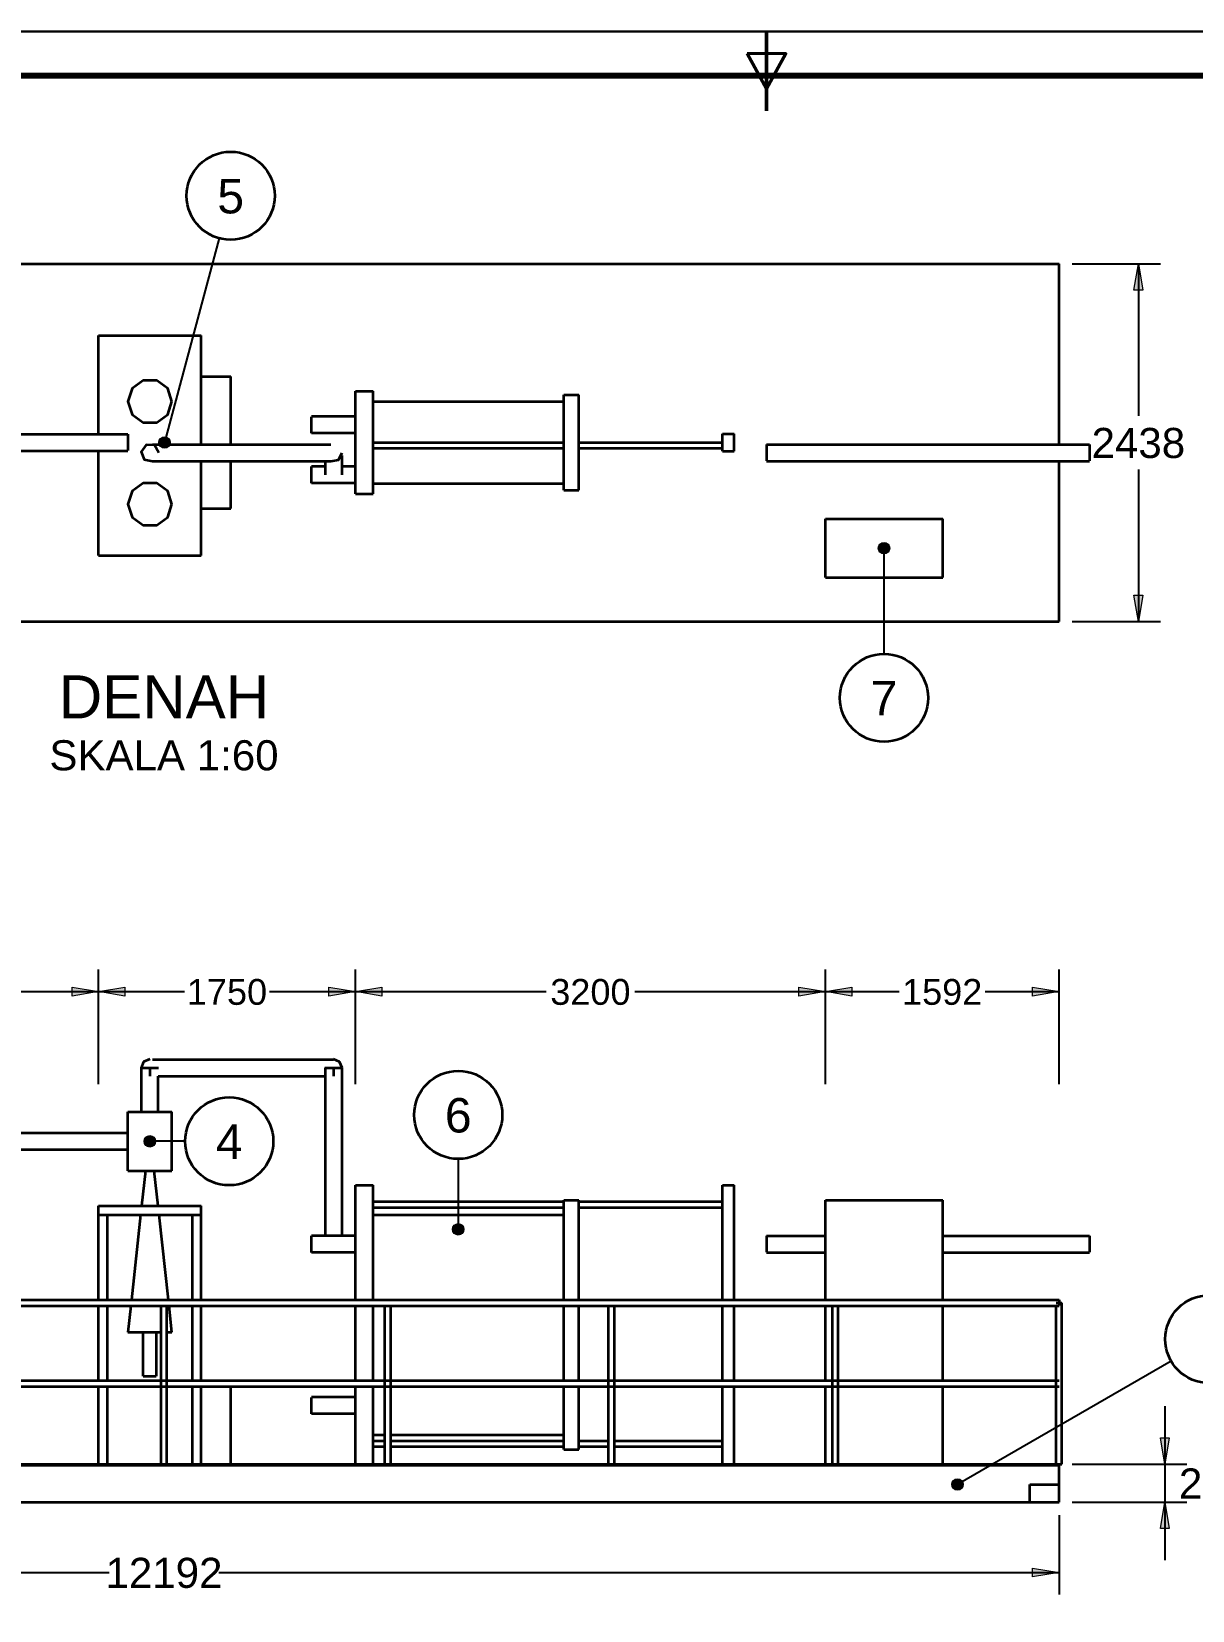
# Model space of a CAD drawing. Header units: millimetres. Extents: x 5 to 415, y 5 to 292.
# Drawn here: x 126.6 to 258.3, y 112.7 to 292 of the extents above; entities that cross this region are included whole.
import ezdxf
from ezdxf.enums import TextEntityAlignment as Align

# ---------------------------------------------------------------- set-up
doc = ezdxf.new("R2010")
doc.units = ezdxf.units.MM
for name, color, linetype in [('PFD-BINGKAI', 7, 'Continuous'), ('PFD-INSTRUMEN', 7, 'Continuous'), ('PFD-PERALATAN', 7, 'Continuous'), ('PFD-TEKS', 7, 'Continuous')]:
    doc.layers.add(name, color=color, linetype=linetype)
doc.styles.add('PFD', font='arial.ttf')

msp = doc.modelspace()

# ---------------------------------------------------------------- hatches: boundary and pattern name
at = {"layer": 'PFD-INSTRUMEN'}
for points in [[(252.2, 265.63), (252.7, 262.63), (251.7, 262.63)], [(252.2, 225), (251.7, 228), (252.7, 228)], [(134.17, 182.97), (131.17, 182.47), (131.17, 183.47)], [(134.17, 182.97), (137.17, 183.47), (137.17, 182.47)], [(163.33, 182.97), (160.33, 182.47), (160.33, 183.47)], [(163.33, 182.97), (166.33, 183.47), (166.33, 182.47)], [(216.67, 182.97), (213.67, 182.47), (213.67, 183.47)], [(216.67, 182.97), (219.67, 183.47), (219.67, 182.47)], [(243.2, 182.97), (240.2, 182.47), (240.2, 183.47)], [(255.2, 129.3), (254.7, 132.3), (255.7, 132.3)], [(255.2, 125), (255.7, 122), (254.7, 122)], [(243.2, 117), (240.2, 116.5), (240.2, 117.5)]]:
    msp.add_hatch(color=7, dxfattribs=at).paths.add_polyline_path(points)
h = msp.add_hatch(color=7, dxfattribs=at)
edge = h.paths.add_edge_path()
edge.add_arc((141.67, 245.33), 0.65, 0, 360)
h = msp.add_hatch(color=7, dxfattribs=at)
edge = h.paths.add_edge_path()
edge.add_arc((223.33, 233.33), 0.65, 0, 360)
h = msp.add_hatch(color=7, dxfattribs=at)
edge = h.paths.add_edge_path()
edge.add_arc((140, 165.97), 0.65, 0, 360)
h = msp.add_hatch(color=7, dxfattribs=at)
edge = h.paths.add_edge_path()
edge.add_arc((175, 155.97), 0.65, 0, 360)
h = msp.add_hatch(color=7, dxfattribs=at)
edge = h.paths.add_edge_path()
edge.add_arc((231.67, 127), 0.65, 0, 360)

# ---------------------------------------------------------------- linework, layer by layer
at = {"layer": 'PFD-BINGKAI', "linetype": 'Continuous', "lineweight": 30, "ltscale": 0.35}
msp.add_lwpolyline([(5, 292), (415, 292), (415, 5), (5, 5)], close=True, dxfattribs=at)
at = {"layer": 'PFD-BINGKAI', "linetype": 'Continuous', "lineweight": 50, "ltscale": 0.35}
msp.add_lwpolyline([(210, 292), (210, 283)], dxfattribs=at)
at = {"layer": 'PFD-BINGKAI', "linetype": 'Continuous', "lineweight": 40, "ltscale": 0.35}
msp.add_lwpolyline([(207.8, 289.5), (212.2, 289.5), (210, 285.5)], close=True, dxfattribs=at)
at = {"layer": 'PFD-BINGKAI', "linetype": 'Continuous', "lineweight": 80, "ltscale": 0.35}
msp.add_lwpolyline([(10, 287), (410, 287), (410, 10), (10, 10)], close=True, dxfattribs=at)
at = {"layer": 'PFD-INSTRUMEN', "linetype": 'Continuous', "lineweight": 25, "ltscale": 0.35}
for points in [[(147.88, 268.52), (141.67, 245.33)], [(244.7, 265.63), (254.7, 265.63)], [(252.2, 265.63), (252.2, 248.37)], [(252.2, 242.27), (252.2, 225)], [(223.33, 221.33), (223.33, 233.33)], [(244.7, 225), (254.7, 225)], [(134.17, 172.47), (134.17, 185.47)], [(134.17, 172.47), (134.17, 185.47)], [(163.33, 172.47), (163.33, 185.47)], [(163.33, 172.47), (163.33, 185.47)], [(216.67, 172.47), (216.67, 185.47)], [(216.67, 172.47), (216.67, 185.47)], [(243.2, 172.47), (243.2, 185.47)], [(120.48, 182.97), (134.17, 182.97)], [(134.17, 182.97), (143.92, 182.97)], [(153.58, 182.97), (163.33, 182.97)], [(163.33, 182.97), (184.97, 182.97)], [(195.03, 182.97), (216.67, 182.97)], [(216.67, 182.97), (225.05, 182.97)], [(234.81, 182.97), (243.2, 182.97)], [(144, 165.97), (140, 165.97)], [(175, 163.97), (175, 155.97)], [(255.92, 141), (231.67, 127)], [(255.2, 135.9), (255.2, 118.4)], [(244.7, 129.3), (257.7, 129.3)], [(244.7, 125), (257.7, 125)], [(243.2, 123.5), (243.2, 114.5)], [(40, 117), (135.37, 117)], [(147.83, 117), (243.2, 117)]]:
    msp.add_lwpolyline(points, dxfattribs=at)
at = {"layer": 'PFD-INSTRUMEN', "linetype": 'Continuous', "lineweight": 5, "ltscale": 0.35}
for points in [[(252.2, 265.63), (252.7, 262.63), (251.7, 262.63)], [(252.2, 225), (251.7, 228), (252.7, 228)], [(134.17, 182.97), (131.17, 182.47), (131.17, 183.47)], [(134.17, 182.97), (137.17, 183.47), (137.17, 182.47)], [(163.33, 182.97), (160.33, 182.47), (160.33, 183.47)], [(163.33, 182.97), (166.33, 183.47), (166.33, 182.47)], [(216.67, 182.97), (213.67, 182.47), (213.67, 183.47)], [(216.67, 182.97), (219.67, 183.47), (219.67, 182.47)], [(243.2, 182.97), (240.2, 182.47), (240.2, 183.47)], [(255.2, 129.3), (254.7, 132.3), (255.7, 132.3)], [(255.2, 125), (255.7, 122), (254.7, 122)], [(243.2, 117), (240.2, 116.5), (240.2, 117.5)]]:
    msp.add_lwpolyline(points, close=True, dxfattribs=at)
at = {"layer": 'PFD-INSTRUMEN', "lineweight": 35}
for centre in [(149.17, 273.35), (223.33, 216.33), (175, 168.97), (149, 165.97), (260.25, 143.5)]:
    msp.add_circle(centre, 5, dxfattribs=at)
at = {"layer": 'PFD-INSTRUMEN', "lineweight": 5}
for centre in [(141.67, 245.33), (223.33, 233.33), (140, 165.97), (175, 155.97), (231.67, 127)]:
    msp.add_circle(centre, 0.65, dxfattribs=at)
at = {"layer": 'PFD-PERALATAN', "linetype": 'Continuous', "lineweight": 35, "ltscale": 0.35}
for points in [[(40, 265.63), (243.2, 265.63)], [(243.2, 245.12), (243.2, 265.63)], [(134.17, 246.28), (134.17, 257.5)], [(134.17, 257.5), (145.83, 257.5)], [(145.83, 245.12), (145.83, 257.5)], [(145.83, 252.83), (149.17, 252.83)], [(149.17, 245.12), (149.17, 252.83)], [(142.5, 250), (142.02, 251.47), (140.77, 252.38), (139.23, 252.38), (137.98, 251.47), (137.5, 250), (137.98, 248.53), (139.23, 247.62), (140.77, 247.62), (142.02, 248.53), (142.5, 250)], [(163.33, 239.5), (163.33, 251.17)], [(163.33, 251.17), (165.33, 251.17)], [(165.33, 239.5), (165.33, 251.17)], [(165.33, 250), (187, 250)], [(187, 239.92), (187, 250.75)], [(187, 250.75), (188.67, 250.75)], [(188.67, 239.92), (188.67, 250.75)], [(163.33, 248.28), (158.33, 248.28)], [(158.33, 246.38), (158.33, 246.48), (158.33, 246.59), (158.33, 246.74), (158.33, 246.92), (158.33, 247.12), (158.33, 247.33), (158.33, 247.54), (158.33, 247.75), (158.33, 247.93), (158.33, 248.08), (158.33, 248.19), (158.33, 248.26)], [(111.67, 246.28), (137.5, 246.28)], [(137.5, 246.28), (137.5, 246.23), (137.5, 246.14), (137.5, 246.08), (137.5, 246.01), (137.5, 245.93), (137.5, 245.84), (137.5, 245.75), (137.5, 245.65), (137.5, 245.54), (137.5, 245.44), (137.5, 245.33)], [(163.33, 246.38), (158.33, 246.38)], [(205, 244.33), (205, 246.33)], [(205, 246.33), (206.33, 246.33)], [(206.33, 244.33), (206.33, 246.33)], [(111.67, 244.38), (137.5, 244.38)], [(134.17, 232.5), (134.17, 244.38)], [(137.5, 245.33), (137.5, 245.23), (137.5, 245.12), (137.5, 245.02), (137.5, 244.92), (137.5, 244.83), (137.5, 244.74), (137.5, 244.66), (137.5, 244.59), (137.5, 244.53), (137.5, 244.48), (137.5, 244.41)], [(141, 244.17), (140.54, 245.01), (139.58, 245.07), (139.01, 244.29), (139.36, 243.4), (140.3, 243.22)], [(140.3, 245.12), (160.53, 245.12)], [(160.53, 243.22), (161.42, 243.36), (161.83, 244.17)], [(161.78, 243.86), (161.78, 241.67)], [(165.33, 245.33), (187, 245.33)], [(165.33, 244.67), (187, 244.67)], [(188.67, 245.33), (205, 245.33)], [(188.67, 244.67), (205, 244.67)], [(205, 244.33), (206.33, 244.33)], [(210, 245.12), (210, 245.06), (210, 244.97), (210, 244.91), (210, 244.84), (210, 244.76), (210, 244.67), (210, 244.58), (210, 244.48), (210, 244.38), (210, 244.27), (210, 244.17)], [(210, 245.12), (246.67, 245.12)], [(210, 244.17), (210, 244.06), (210, 243.96), (210, 243.85), (210, 243.75), (210, 243.66), (210, 243.57), (210, 243.49), (210, 243.42), (210, 243.36), (210, 243.31), (210, 243.24)], [(246.67, 245.12), (246.67, 245.06), (246.67, 244.97), (246.67, 244.91), (246.67, 244.84), (246.67, 244.76), (246.67, 244.67), (246.67, 244.58), (246.67, 244.48), (246.67, 244.38), (246.67, 244.27), (246.67, 244.17)], [(246.67, 244.17), (246.67, 244.06), (246.67, 243.96), (246.67, 243.85), (246.67, 243.75), (246.67, 243.66), (246.67, 243.57), (246.67, 243.49), (246.67, 243.42), (246.67, 243.36), (246.67, 243.31), (246.67, 243.24)], [(140.3, 243.22), (160.53, 243.22)], [(145.83, 232.5), (145.83, 243.22)], [(149.17, 237.83), (149.17, 243.22)], [(159.88, 242.62), (158.33, 242.62)], [(158.33, 240.72), (158.33, 240.81), (158.33, 240.92), (158.33, 241.07), (158.33, 241.25), (158.33, 241.46), (158.33, 241.67), (158.33, 241.88), (158.33, 242.08), (158.33, 242.26), (158.33, 242.41), (158.33, 242.52), (158.33, 242.59)], [(159.88, 243.22), (159.88, 241.67)], [(163.33, 242.62), (161.78, 242.62)], [(210, 243.22), (246.67, 243.22)], [(243.2, 225), (243.2, 243.22)], [(142.5, 238.33), (142.02, 239.8), (140.77, 240.71), (139.23, 240.71), (137.98, 239.8), (137.5, 238.33), (137.98, 236.86), (139.23, 235.96), (140.77, 235.96), (142.02, 236.86), (142.5, 238.33)], [(163.33, 240.72), (158.33, 240.72)], [(165.33, 240.67), (187, 240.67)], [(163.33, 239.5), (165.33, 239.5)], [(187, 239.92), (188.67, 239.92)], [(145.83, 237.83), (149.17, 237.83)], [(216.67, 230), (216.67, 236.67)], [(216.67, 236.67), (230, 236.67)], [(230, 230), (230, 236.67)], [(134.17, 232.5), (145.83, 232.5)], [(216.67, 230), (230, 230)], [(40, 225), (243.2, 225)], [(140, 175.3), (139.29, 175.01), (139, 174.3)], [(139, 174.3), (139.1, 174.3), (139.22, 174.3), (139.38, 174.3), (139.57, 174.3), (139.78, 174.3), (140, 174.3), (140.22, 174.3), (140.43, 174.3), (140.62, 174.3), (140.78, 174.3), (140.9, 174.3), (140.97, 174.3)], [(139.05, 169.3), (139.05, 174.3)], [(140, 174.3), (140, 174.19), (140, 174.09), (140, 173.99), (140, 173.89), (140, 173.79), (140, 173.71), (140, 173.63), (140, 173.56), (140, 173.5), (140, 173.44), (140, 173.37)], [(140.3, 175.25), (160.83, 175.25)], [(159.84, 174.3), (159.93, 174.3), (160.05, 174.3), (160.21, 174.3), (160.4, 174.3), (160.61, 174.3), (160.83, 174.3), (161.06, 174.3), (161.27, 174.3), (161.46, 174.3), (161.61, 174.3), (161.73, 174.3), (161.81, 174.3)], [(159.88, 174.3), (159.88, 155.25)], [(161.83, 174.3), (161.54, 175.01), (160.83, 175.3)], [(160.83, 174.3), (160.83, 174.19), (160.83, 174.09), (160.83, 173.99), (160.83, 173.89), (160.83, 173.79), (160.83, 173.71), (160.83, 173.63), (160.83, 173.56), (160.83, 173.5), (160.83, 173.44), (160.83, 173.37)], [(161.78, 174.3), (161.78, 155.25)], [(140.95, 169.3), (140.95, 173.35)], [(140.95, 173.35), (159.88, 173.35)], [(137.5, 169.3), (137.56, 169.3), (137.75, 169.3), (138.05, 169.3), (138.44, 169.3), (138.92, 169.3), (139.44, 169.3), (140, 169.3), (140.56, 169.3), (141.08, 169.3), (141.56, 169.3), (141.95, 169.3), (142.25, 169.3), (142.44, 169.3), (142.5, 169.3)], [(137.5, 162.63), (137.5, 169.3)], [(142.5, 162.63), (142.5, 169.3)], [(111.67, 166.92), (137.5, 166.92)], [(111.67, 165.02), (137.5, 165.02)], [(137.5, 162.63), (137.56, 162.63), (137.75, 162.63), (138.05, 162.63), (138.44, 162.63), (138.92, 162.63), (139.44, 162.63), (140, 162.63), (140.56, 162.63), (141.08, 162.63), (141.56, 162.63), (141.95, 162.63), (142.25, 162.63), (142.44, 162.63), (142.5, 162.63)], [(139.5, 162.63), (139.06, 158.63)], [(139.5, 162.63), (139.06, 158.63)], [(140.94, 158.63), (140.5, 162.63)], [(140.94, 158.63), (140.5, 162.63)], [(163.33, 147.97), (163.33, 160.97)], [(163.33, 160.97), (165.33, 160.97)], [(165.33, 147.97), (165.33, 160.97)], [(205, 147.97), (205, 160.97)], [(205, 160.97), (206.33, 160.97)], [(206.33, 147.97), (206.33, 160.97)], [(134.17, 157.63), (134.17, 158.63)], [(134.17, 158.63), (145.83, 158.63)], [(145.83, 157.63), (145.83, 158.63)], [(165.33, 159.13), (187, 159.13)], [(165.33, 158.47), (187, 158.47)], [(187, 147.97), (187, 159.3)], [(187, 159.3), (188.67, 159.3)], [(188.67, 147.97), (188.67, 159.3)], [(188.67, 159.13), (205, 159.13)], [(188.67, 158.47), (205, 158.47)], [(216.67, 147.97), (216.67, 159.3)], [(216.67, 159.3), (230, 159.3)], [(230, 147.97), (230, 159.3)], [(134.17, 157.63), (145.83, 157.63)], [(134.17, 147.97), (134.17, 157.63)], [(134.17, 157.63), (135.17, 157.63)], [(135.17, 147.97), (135.17, 157.63)], [(138.95, 157.63), (137.9, 147.97)], [(138.95, 157.63), (137.9, 147.97)], [(142.1, 147.97), (141.05, 157.63)], [(142.1, 147.97), (141.05, 157.63)], [(144.83, 147.97), (144.83, 157.63)], [(144.83, 157.63), (145.83, 157.63)], [(145.83, 147.97), (145.83, 157.63)], [(165.33, 157.63), (187, 157.63)], [(163.33, 155.25), (158.33, 155.25)], [(158.33, 153.35), (158.33, 153.44), (158.33, 153.56), (158.33, 153.71), (158.33, 153.89), (158.33, 154.09), (158.33, 154.3), (158.33, 154.51), (158.33, 154.71), (158.33, 154.89), (158.33, 155.04), (158.33, 155.16), (158.33, 155.23)], [(210, 155.25), (216.67, 155.25)], [(210, 155.25), (210, 155.16), (210, 155.04), (210, 154.89), (210, 154.71), (210, 154.51), (210, 154.3), (210, 154.09), (210, 153.89), (210, 153.71), (210, 153.56), (210, 153.44), (210, 153.37)], [(230, 155.25), (246.67, 155.25)], [(246.67, 155.25), (246.67, 155.16), (246.67, 155.04), (246.67, 154.89), (246.67, 154.71), (246.67, 154.51), (246.67, 154.3), (246.67, 154.09), (246.67, 153.89), (246.67, 153.71), (246.67, 153.56), (246.67, 153.44), (246.67, 153.37)], [(163.33, 153.35), (158.33, 153.35)], [(210, 153.35), (216.67, 153.35)], [(230, 153.35), (246.67, 153.35)], [(40, 147.97), (243.2, 147.97)], [(40.33, 147.3), (243.2, 147.3)], [(134.17, 138.8), (134.17, 147.3)], [(135.17, 138.8), (135.17, 147.3)], [(137.83, 147.3), (137.5, 144.3)], [(137.83, 147.3), (137.5, 144.3)], [(141.27, 129.3), (141.27, 147.3)], [(141.93, 129.3), (141.93, 147.3)], [(142.5, 144.3), (142.17, 147.3)], [(142.5, 144.3), (142.17, 147.3)], [(144.83, 138.8), (144.83, 147.3)], [(145.83, 138.8), (145.83, 147.3)], [(163.33, 138.8), (163.33, 147.3)], [(165.33, 138.8), (165.33, 147.3)], [(166.67, 129.3), (166.67, 147.3)], [(167.33, 129.3), (167.33, 147.3)], [(187, 138.8), (187, 147.3)], [(188.67, 138.8), (188.67, 147.3)], [(192.07, 129.3), (192.07, 147.3)], [(192.73, 129.3), (192.73, 147.3)], [(205, 138.8), (205, 147.3)], [(206.33, 138.8), (206.33, 147.3)], [(216.67, 138.8), (216.67, 147.3)], [(217.47, 129.3), (217.47, 147.3)], [(218.13, 129.3), (218.13, 147.3)], [(230, 138.8), (230, 147.3)], [(242.87, 147.63), (242.94, 147.63), (242.99, 147.63), (243.06, 147.63), (243.13, 147.63), (243.2, 147.63), (243.27, 147.63), (243.34, 147.63), (243.41, 147.63), (243.46, 147.63), (243.52, 147.63)], [(242.87, 129.3), (242.87, 147.3)], [(243.2, 147.97), (243.2, 147.89), (243.2, 147.84), (243.2, 147.78), (243.2, 147.71), (243.2, 147.63), (243.2, 147.56), (243.2, 147.49), (243.2, 147.43), (243.2, 147.37), (243.2, 147.31)], [(243.53, 129.3), (243.53, 147.63)], [(137.5, 144.3), (137.61, 144.3), (137.75, 144.3), (137.94, 144.3), (138.17, 144.3), (138.45, 144.3), (138.76, 144.3), (139.1, 144.3), (139.46, 144.3), (139.83, 144.3), (140.2, 144.3), (140.57, 144.3), (140.93, 144.3), (141.27, 144.3)], [(139.25, 139.3), (139.25, 144.3)], [(140.75, 139.3), (140.75, 144.3)], [(141.93, 144.3), (142.01, 144.3), (142.08, 144.3), (142.14, 144.3), (142.21, 144.3), (142.26, 144.3), (142.35, 144.3), (142.43, 144.3), (142.49, 144.3)], [(40.33, 138.8), (243.2, 138.8)], [(40.33, 138.13), (243.2, 138.13)], [(134.17, 129.3), (134.17, 138.13)], [(135.17, 129.3), (135.17, 138.13)], [(139.25, 139.3), (139.32, 139.3), (139.41, 139.3), (139.53, 139.3), (139.67, 139.3), (139.83, 139.3), (140, 139.3), (140.17, 139.3), (140.33, 139.3), (140.47, 139.3), (140.59, 139.3), (140.68, 139.3), (140.73, 139.3)], [(144.83, 129.3), (144.83, 138.13)], [(145.83, 129.3), (145.83, 138.13)], [(149.17, 129.3), (149.17, 138.13)], [(163.33, 129.3), (163.33, 138.13)], [(165.33, 129.3), (165.33, 138.13)], [(187, 130.97), (187, 138.13)], [(188.67, 130.97), (188.67, 138.13)], [(205, 129.3), (205, 138.13)], [(206.33, 129.3), (206.33, 138.13)], [(216.67, 129.3), (216.67, 138.13)], [(230, 129.3), (230, 138.13)], [(163.33, 136.92), (158.33, 136.92)], [(158.33, 135.02), (158.33, 135.11), (158.33, 135.22), (158.33, 135.37), (158.33, 135.55), (158.33, 135.76), (158.33, 135.97), (158.33, 136.18), (158.33, 136.38), (158.33, 136.56), (158.33, 136.71), (158.33, 136.82), (158.33, 136.89)], [(163.33, 135.02), (158.33, 135.02)], [(165.33, 132.63), (166.67, 132.63)], [(165.33, 131.97), (166.67, 131.97)], [(165.33, 131.3), (166.67, 131.3)], [(167.33, 132.63), (187, 132.63)], [(167.33, 131.97), (187, 131.97)], [(167.33, 131.3), (187, 131.3)], [(187, 130.97), (188.67, 130.97)], [(188.67, 131.97), (192.07, 131.97)], [(188.67, 131.3), (192.07, 131.3)], [(192.73, 131.97), (205, 131.97)], [(192.73, 131.3), (205, 131.3)], [(40, 129.3), (243.2, 129.3)], [(40, 129.17), (243.2, 129.17)], [(40, 129.17), (243.2, 129.17)], [(243.2, 129.17), (243.2, 129.3)], [(243.2, 129.3), (243.27, 129.3), (243.34, 129.3), (243.41, 129.3), (243.46, 129.3), (243.51, 129.3)], [(243.2, 125), (243.2, 129.17)], [(239.87, 125), (239.87, 127)], [(239.87, 127), (243.2, 127)], [(243.2, 125), (243.2, 127)], [(40, 125), (243.2, 125)], [(239.87, 125), (243.2, 125)]]:
    msp.add_lwpolyline(points, dxfattribs=at)

# ---------------------------------------------------------------- texts
at = {"layer": 'PFD-TEKS', "style": 'PFD'}
for s, height, p in [('5', 3.91, (149.17, 271.35)), ('2438', 3.418, (252.2, 243.57)), ('DENAH', 4.883, (141.6, 214)), ('7', 3.91, (223.33, 214.33)), ('SKALA 1:60', 3.418, (141.6, 208.1)), ('1750', 2.93, (148.75, 181.47)), ('3200', 2.93, (190, 181.47)), ('1592', 2.93, (229.93, 181.47)), ('6', 3.91, (175, 166.97)), ('4', 3.91, (149, 163.97)), ('12192', 3.418, (141.6, 115.25))]:
    msp.add_text(s, height=height, dxfattribs=at).set_placement(p, align=Align.CENTER)
msp.add_text('258', height=3.418, dxfattribs=at).set_placement((256.8, 125.4))

doc.saveas('drawing.dxf')
